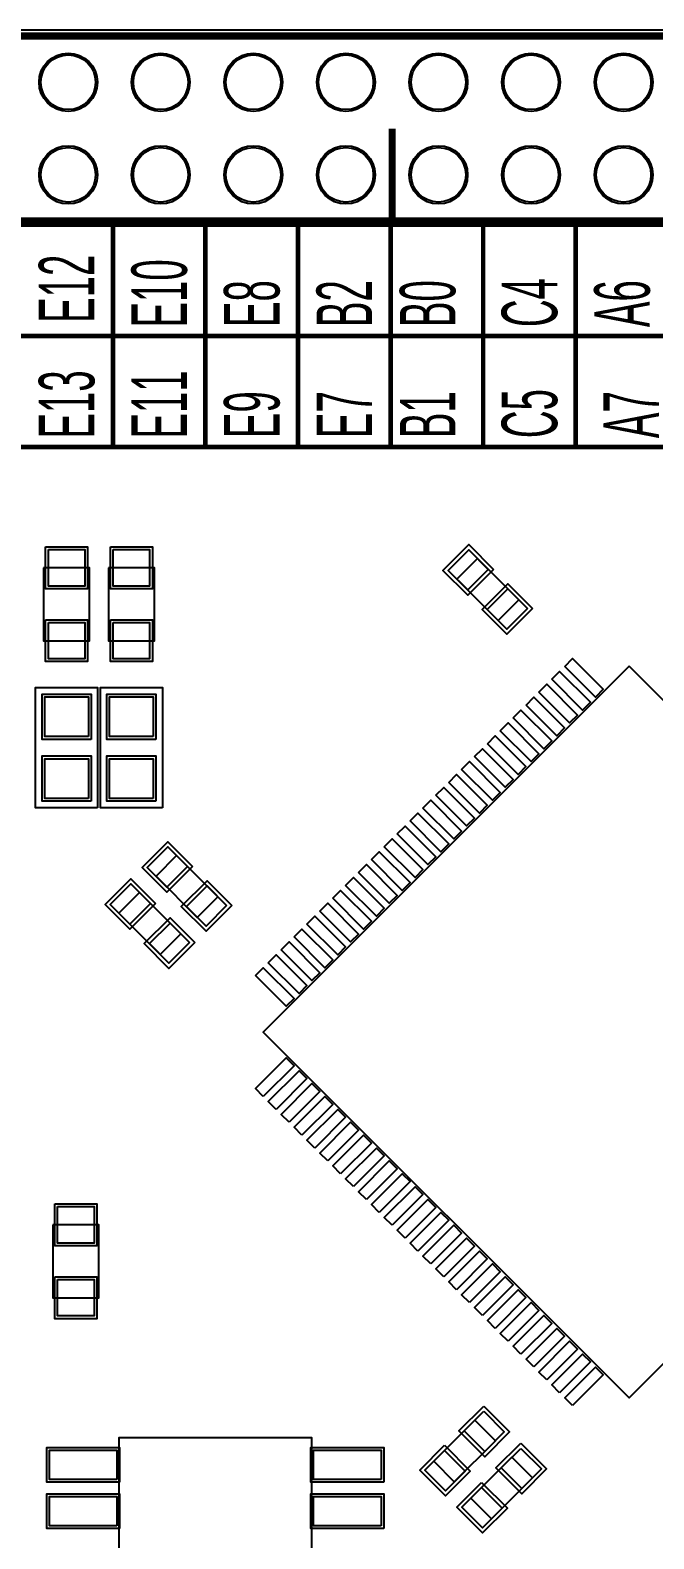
# Model space of a CAD drawing. Extents: x -50 to 55, y -63 to 0.
# Drawn here: x 10.57 to 27.68, y -41.41 to 0 of the extents above; entities that cross this region are included whole.
import ezdxf

# ---------------------------------------------------------------- set-up
doc = ezdxf.new("R2010")
doc.units = 0
doc.header["$MEASUREMENT"] = 0
for name, color, linetype in [('BG_OUTLINE', 254, 'CONTINUOUS'), ('BG_SILKSCREEN_TOP', 7, 'CONTINUOUS'), ('PG_ASSEMBLY_TOP', 111, 'CONTINUOUS'), ('PIN_BOTTOM', 150, 'CONTINUOUS'), ('PIN_PASTEMASK_TOP', 85, 'CONTINUOUS'), ('PIN_SOLDERMASK_BOTTOM', 85, 'CONTINUOUS'), ('PIN_SOLDERMASK_TOP', 85, 'CONTINUOUS'), ('PIN_TOP', 1, 'CONTINUOUS')]:
    doc.layers.add(name, color=color, linetype=linetype)

msp = doc.modelspace()

# ---------------------------------------------------------------- linework, layer by layer
at = {"layer": 'BG_OUTLINE', "color": 5}
msp.add_lwpolyline([(54.999992, -54.999992), (54.999992, 0), (-35.000006, 0), (-35.000006, -54.999992), (54.999992, -54.999992)], dxfattribs=at)
at = {"layer": 'BG_SILKSCREEN_TOP'}
for points in [[(-7.484008, -5.215992, 0.127, 0.127, 0), (-7.484008, -11.438992, 0.127, 0.127, 0), (48.395992, -11.438992, 0.127, 0.127, 0), (48.395992, -5.342992, 0.127, 0.127, 0), (-7.484008, -5.342992, 0.127, 0.127, 0), (-7.484008, -8.390992, 0.127, 0.127, 0), (48.395992, -8.390992, 0.127, 0.127, 0), (48.395992, -6.612992, 0.127, 0.127, 0)], [(10.295992, -5.342992, 0.127, 0.127, 0), (12.835992, -5.342992, 0.127, 0.127, 0), (12.835992, -11.438992, 0.127, 0.127, 0), (15.375992, -11.438992, 0.127, 0.127, 0), (15.375992, -5.342992, 0.127, 0.127, 0), (17.915992, -5.342992, 0.127, 0.127, 0), (17.915992, -11.438992, 0.127, 0.127, 0), (20.455992, -11.438992, 0.127, 0.127, 0), (20.455992, -5.342992, 0.127, 0.127, 0), (22.995992, -5.342992, 0.127, 0.127, 0), (22.995992, -11.438992, 0.127, 0.127, 0), (25.535992, -11.438992, 0.127, 0.127, 0), (25.535992, -5.342992, 0.127, 0.127, 0), (28.075992, -5.342992, 0.127, 0.127, 0)]]:
    msp.add_lwpolyline(points, format="xyseb", dxfattribs=at)
at = {"layer": 'PG_ASSEMBLY_TOP'}
for points in [[(48.439985, -0.159995, 0.2, 0.2, 0), (-7.440015, -0.159995, 0.2, 0.2, 0), (-7.440015, -5.239995, 0.2, 0.2, 0), (48.439985, -5.239995, 0.2, 0.2, 0), (48.439985, -0.159995, 0.2, 0.2, 0)], [(20.499985, -2.699995, 0.2, 0.2, 0), (20.499985, -5.239995, 0.2, 0.2, 0)]]:
    msp.add_lwpolyline(points, format="xyseb", dxfattribs=at)
for points in [[(10.936097, -14.756969), (10.936097, -16.75699), (12.195887, -16.75699), (12.195887, -14.756969), (10.936097, -14.756969)], [(12.714047, -14.757045), (12.714047, -16.757066), (13.973937, -16.757066), (13.973937, -14.757045), (12.714047, -14.757045)], [(22.27453, -15.067763), (23.405846, -16.199054), (23.971555, -15.633345), (22.840239, -14.502054), (22.27453, -15.067763)], [(26.999997, -17.460087), (16.960088, -27.499996), (26.999997, -37.53988), (37.039881, -27.499996), (26.999997, -17.460087)], [(14.01953, -23.221163), (15.150846, -24.352454), (15.716555, -23.786745), (14.585239, -22.655454), (14.01953, -23.221163)], [(13.00353, -24.237163), (14.134846, -25.368454), (14.700555, -24.802745), (13.569239, -23.671454), (13.00353, -24.237163)], [(11.190097, -32.790994), (11.190097, -34.79099), (12.449887, -34.79099), (12.449887, -32.790994), (11.190097, -32.790994)], [(22.205163, -39.846428), (23.336479, -38.715138), (22.77077, -38.149429), (21.639454, -39.280719), (22.205163, -39.846428)], [(18.294985, -43.933999), (18.294985, -38.633985), (12.994996, -38.633985), (12.994996, -43.933999), (18.294985, -43.933999)], [(23.221163, -40.862454), (24.352479, -39.731163), (23.78677, -39.165454), (22.655454, -40.296745), (23.221163, -40.862454)]]:
    msp.add_lwpolyline(points, dxfattribs=at)
for points in [[(12.415901, -21.343976), (10.716083, -21.343976), (10.716083, -18.043957), (12.415901, -18.043957)], [(14.193851, -21.343976), (12.494032, -21.343976), (12.494032, -18.043957), (14.193851, -18.043957)]]:
    msp.add_lwpolyline(points, close=True, dxfattribs=at)
at = {"layer": 'PIN_BOTTOM'}
for centre in [(11.609985, -1.429995), (14.149985, -1.429995), (16.689985, -1.429995), (19.229985, -1.429995), (21.769985, -1.429995), (24.309985, -1.429995), (26.849985, -1.429995), (11.609985, -3.969995), (14.149985, -3.969995), (16.689985, -3.969995), (19.229985, -3.969995), (21.769985, -3.969995), (24.309985, -3.969995), (26.849985, -3.969995)]:
    msp.add_circle(centre, 0.750049, dxfattribs=at)
at = {"layer": 'PIN_PASTEMASK_TOP'}
for points in [[(11.065993, -14.25697), (12.065991, -14.25697), (12.065991, -15.256968), (11.065993, -15.256968)], [(12.844044, -14.257046), (13.844042, -14.257046), (13.844042, -15.257044), (12.844044, -15.257044)], [(23.137231, -14.798999), (22.571475, -15.364755), (22.034079, -14.827359), (22.599835, -14.261602)], [(24.212007, -15.873775), (23.646251, -16.439531), (23.108854, -15.902134), (23.67461, -15.336378)], [(11.065993, -16.256966), (12.065991, -16.256966), (12.065991, -17.256964), (11.065993, -17.256964)], [(12.844044, -16.257042), (13.844042, -16.257042), (13.844042, -17.25704), (12.844044, -17.25704)], [(25.232725, -17.462974), (25.448251, -17.247447), (26.292395, -18.091592), (26.076869, -18.307118)], [(24.879233, -17.816465), (25.094759, -17.600939), (25.938903, -18.445083), (25.723377, -18.66061)], [(24.525614, -18.170084), (24.74114, -17.954558), (25.585285, -18.798702), (25.369758, -19.014228)], [(12.162892, -19.390157), (10.969092, -19.390157), (10.969092, -18.297957), (12.162892, -18.297957)], [(13.940841, -19.390157), (12.747041, -19.390157), (12.747041, -18.297957), (13.940841, -18.297957)], [(24.172122, -18.523576), (24.387649, -18.30805), (25.231793, -19.152194), (25.016267, -19.36772)], [(23.465037, -19.230661), (23.680563, -19.015135), (24.524708, -19.859279), (24.309181, -20.074805)], [(23.818504, -18.877195), (24.03403, -18.661669), (24.878174, -19.505813), (24.662648, -19.721339)], [(23.111393, -19.584305), (23.326919, -19.368779), (24.171063, -20.212923), (23.955537, -20.42845)], [(22.757927, -19.937772), (22.973453, -19.722246), (23.817597, -20.56639), (23.602071, -20.781916)], [(12.162892, -21.089976), (10.969092, -21.089976), (10.969092, -19.997776), (12.162892, -19.997776)], [(13.940841, -21.089976), (12.747041, -21.089976), (12.747041, -19.997776), (13.940841, -19.997776)], [(22.404308, -20.291391), (22.619834, -20.075864), (23.463978, -20.920009), (23.248452, -21.135535)], [(22.050816, -20.644882), (22.266342, -20.429356), (23.110486, -21.2735), (22.89496, -21.489027)], [(21.697197, -20.998501), (21.912723, -20.782975), (22.756868, -21.627119), (22.541341, -21.842645)], [(20.990087, -21.705612), (21.205613, -21.490086), (22.049757, -22.33423), (21.834231, -22.549756)], [(21.343578, -21.35212), (21.559105, -21.136594), (22.403249, -21.980738), (22.187723, -22.196264)], [(20.636595, -22.059104), (20.852121, -21.843577), (21.696265, -22.687722), (21.480739, -22.903248)], [(20.282976, -22.412722), (20.498502, -22.197196), (21.342646, -23.04134), (21.12712, -23.256867)], [(14.882231, -22.952399), (14.316475, -23.518155), (13.779079, -22.980759), (14.344835, -22.415002)], [(19.929357, -22.766341), (20.144883, -22.550815), (20.989028, -23.394959), (20.773501, -23.610485)], [(19.575865, -23.119833), (19.791392, -22.904307), (20.635536, -23.748451), (20.42001, -23.963977)], [(13.866231, -23.968399), (13.300475, -24.534155), (12.763079, -23.996759), (13.328835, -23.431002)], [(15.957007, -24.027175), (15.391251, -24.592931), (14.853854, -24.055534), (15.41961, -23.489778)], [(19.222247, -23.473452), (19.437773, -23.257926), (20.281917, -24.10207), (20.066391, -24.317596)], [(18.515136, -24.180562), (18.730662, -23.965036), (19.574806, -24.80918), (19.35928, -25.024707)], [(18.86878, -23.826918), (19.084306, -23.611392), (19.928451, -24.455536), (19.712924, -24.671062)], [(18.16167, -24.534029), (18.377196, -24.318503), (19.22134, -25.162647), (19.005814, -25.378173)], [(14.941007, -25.043175), (14.375251, -25.608931), (13.837854, -25.071534), (14.40361, -24.505778)], [(17.808051, -24.887648), (18.023577, -24.672121), (18.867721, -25.516266), (18.652195, -25.731792)], [(17.454559, -25.241139), (17.670085, -25.025613), (18.514229, -25.869757), (18.298703, -26.085284)], [(17.10094, -25.594758), (17.316466, -25.379232), (18.160611, -26.223376), (17.945084, -26.438902)], [(16.747448, -25.94825), (16.962975, -25.732724), (17.807119, -26.576868), (17.591593, -26.792394)], [(16.962975, -29.267269), (16.747448, -29.051742), (17.591593, -28.207598), (17.807119, -28.423124)], [(17.316466, -29.62076), (17.10094, -29.405234), (17.945084, -28.56109), (18.160611, -28.776616)], [(17.670085, -29.974379), (17.454559, -29.758853), (18.298703, -28.914709), (18.514229, -29.130235)], [(18.023577, -30.327871), (17.808051, -30.112345), (18.652195, -29.268201), (18.867721, -29.483727)], [(18.377196, -30.68149), (18.16167, -30.465964), (19.005814, -29.621819), (19.22134, -29.837346)], [(18.730662, -31.034956), (18.515136, -30.81943), (19.35928, -29.975286), (19.574806, -30.190812)], [(19.084306, -31.3886), (18.86878, -31.173074), (19.712924, -30.32893), (19.928451, -30.544456)], [(19.437773, -31.742067), (19.222247, -31.526541), (20.066391, -30.682396), (20.281917, -30.897923)], [(19.791392, -32.095686), (19.575865, -31.880159), (20.42001, -31.036015), (20.635536, -31.251541)], [(20.144883, -32.449177), (19.929357, -32.233651), (20.773501, -31.389507), (20.989028, -31.605033)], [(20.498502, -32.802796), (20.282976, -32.58727), (21.12712, -31.743126), (21.342646, -31.958652)], [(11.319993, -32.290995), (12.319991, -32.290995), (12.319991, -33.290993), (11.319993, -33.290993)], [(20.852121, -33.156415), (20.636595, -32.940889), (21.480739, -32.096745), (21.696265, -32.312271)], [(21.205613, -33.509907), (20.990087, -33.294381), (21.834231, -32.450236), (22.049757, -32.665763)], [(21.559105, -33.863399), (21.343578, -33.647872), (22.187723, -32.803728), (22.403249, -33.019254)], [(21.912723, -34.217017), (21.697197, -34.001491), (22.541341, -33.157347), (22.756868, -33.372873)], [(22.266342, -34.570636), (22.050816, -34.35511), (22.89496, -33.510966), (23.110486, -33.726492)], [(22.619834, -34.924128), (22.404308, -34.708602), (23.248452, -33.864458), (23.463978, -34.079984)], [(11.319993, -34.290991), (12.319991, -34.290991), (12.319991, -35.290989), (11.319993, -35.290989)], [(22.973453, -35.277747), (22.757927, -35.062221), (23.602071, -34.218076), (23.817597, -34.433603)], [(23.326919, -35.631213), (23.111393, -35.415687), (23.955537, -34.571543), (24.171063, -34.787069)], [(23.680563, -35.984857), (23.465037, -35.769331), (24.309181, -34.925187), (24.524708, -35.140713)], [(24.03403, -36.338324), (23.818504, -36.122798), (24.662648, -35.278653), (24.878174, -35.49418)], [(24.387649, -36.691943), (24.172122, -36.476416), (25.016267, -35.632272), (25.231793, -35.847798)], [(24.74114, -37.045434), (24.525614, -36.829908), (25.369758, -35.985764), (25.585285, -36.20129)], [(25.094759, -37.399053), (24.879233, -37.183527), (25.723377, -36.339383), (25.938903, -36.554909)], [(25.448251, -37.752545), (25.232725, -37.537019), (26.076869, -36.692875), (26.292395, -36.908401)], [(23.011175, -37.908952), (23.576931, -38.474708), (23.039534, -39.012104), (22.473778, -38.446348)], [(12.944882, -39.779042), (11.094974, -39.779042), (11.094974, -38.978942), (12.944882, -38.978942)], [(20.195058, -39.779042), (18.34515, -39.779042), (18.34515, -38.978942), (20.195058, -38.978942)], [(21.936399, -38.983727), (22.502155, -39.549483), (21.964759, -40.08688), (21.399002, -39.521124)], [(24.027175, -38.925002), (24.592931, -39.490759), (24.055534, -40.028155), (23.489778, -39.462399)], [(22.952399, -39.999778), (23.518155, -40.565534), (22.980759, -41.102931), (22.415002, -40.537175)], [(12.944882, -41.049042), (11.094974, -41.049042), (11.094974, -40.248942), (12.944882, -40.248942)], [(20.195058, -41.049042), (18.34515, -41.049042), (18.34515, -40.248942), (20.195058, -40.248942)]]:
    msp.add_lwpolyline(points, close=True, dxfattribs=at)
at = {"layer": 'PIN_SOLDERMASK_BOTTOM'}
for centre in [(11.609985, -1.429995), (14.149985, -1.429995), (16.689985, -1.429995), (19.229985, -1.429995), (21.769985, -1.429995), (24.309985, -1.429995), (26.849985, -1.429995), (11.609985, -3.969995), (14.149985, -3.969995), (16.689985, -3.969995), (19.229985, -3.969995), (21.769985, -3.969995), (24.309985, -3.969995), (26.849985, -3.969995)]:
    msp.add_circle(centre, 0.799948, dxfattribs=at)
at = {"layer": 'PIN_SOLDERMASK_TOP'}
for points in [[(10.990936, -14.181913), (12.141048, -14.181913), (12.141048, -15.332025), (10.990936, -15.332025)], [(12.768987, -14.181989), (13.919099, -14.181989), (13.919099, -15.332101), (12.768987, -15.332101)], [(23.278652, -14.799071), (22.571547, -15.506176), (21.892658, -14.827287), (22.599763, -14.120181)], [(24.353428, -15.873846), (23.646323, -16.580952), (22.967433, -15.902062), (23.674539, -15.194957)], [(10.990936, -16.181909), (12.141048, -16.181909), (12.141048, -17.332021), (10.990936, -17.332021)], [(12.768987, -16.181985), (13.919099, -16.181985), (13.919099, -17.332097), (12.768987, -17.332097)], [(25.232725, -17.462974), (25.448251, -17.247447), (26.292395, -18.091592), (26.076869, -18.307118)], [(24.879233, -17.816465), (25.094759, -17.600939), (25.938903, -18.445083), (25.723377, -18.66061)], [(24.525614, -18.170084), (24.74114, -17.954558), (25.585285, -18.798702), (25.369758, -19.014228)], [(12.239092, -19.466357), (10.892892, -19.466357), (10.892892, -18.221757), (12.239092, -18.221757)], [(14.017041, -19.466357), (12.670841, -19.466357), (12.670841, -18.221757), (14.017041, -18.221757)], [(24.172122, -18.523576), (24.387649, -18.30805), (25.231793, -19.152194), (25.016267, -19.36772)], [(23.465037, -19.230661), (23.680563, -19.015135), (24.524708, -19.859279), (24.309181, -20.074805)], [(23.818504, -18.877195), (24.03403, -18.661669), (24.878174, -19.505813), (24.662648, -19.721339)], [(23.111393, -19.584305), (23.326919, -19.368779), (24.171063, -20.212923), (23.955537, -20.42845)], [(22.757927, -19.937772), (22.973453, -19.722246), (23.817597, -20.56639), (23.602071, -20.781916)], [(12.239092, -21.166176), (10.892892, -21.166176), (10.892892, -19.921576), (12.239092, -19.921576)], [(14.017041, -21.166176), (12.670841, -21.166176), (12.670841, -19.921576), (14.017041, -19.921576)], [(22.404308, -20.291391), (22.619834, -20.075864), (23.463978, -20.920009), (23.248452, -21.135535)], [(22.050816, -20.644882), (22.266342, -20.429356), (23.110486, -21.2735), (22.89496, -21.489027)], [(21.697197, -20.998501), (21.912723, -20.782975), (22.756868, -21.627119), (22.541341, -21.842645)], [(20.990087, -21.705612), (21.205613, -21.490086), (22.049757, -22.33423), (21.834231, -22.549756)], [(21.343578, -21.35212), (21.559105, -21.136594), (22.403249, -21.980738), (22.187723, -22.196264)], [(20.636595, -22.059104), (20.852121, -21.843577), (21.696265, -22.687722), (21.480739, -22.903248)], [(15.023652, -22.952471), (14.316547, -23.659576), (13.637658, -22.980687), (14.344763, -22.273581)], [(20.282976, -22.412722), (20.498502, -22.197196), (21.342646, -23.04134), (21.12712, -23.256867)], [(19.929357, -22.766341), (20.144883, -22.550815), (20.989028, -23.394959), (20.773501, -23.610485)], [(19.575865, -23.119833), (19.791392, -22.904307), (20.635536, -23.748451), (20.42001, -23.963977)], [(14.007652, -23.968471), (13.300547, -24.675576), (12.621658, -23.996687), (13.328763, -23.289581)], [(16.098428, -24.027246), (15.391323, -24.734352), (14.712433, -24.055462), (15.419539, -23.348357)], [(19.222247, -23.473452), (19.437773, -23.257926), (20.281917, -24.10207), (20.066391, -24.317596)], [(18.515136, -24.180562), (18.730662, -23.965036), (19.574806, -24.80918), (19.35928, -25.024707)], [(18.86878, -23.826918), (19.084306, -23.611392), (19.928451, -24.455536), (19.712924, -24.671062)], [(15.082428, -25.043246), (14.375323, -25.750352), (13.696433, -25.071462), (14.403539, -24.364357)], [(18.16167, -24.534029), (18.377196, -24.318503), (19.22134, -25.162647), (19.005814, -25.378173)], [(17.808051, -24.887648), (18.023577, -24.672121), (18.867721, -25.516266), (18.652195, -25.731792)], [(17.454559, -25.241139), (17.670085, -25.025613), (18.514229, -25.869757), (18.298703, -26.085284)], [(17.10094, -25.594758), (17.316466, -25.379232), (18.160611, -26.223376), (17.945084, -26.438902)], [(16.747448, -25.94825), (16.962975, -25.732724), (17.807119, -26.576868), (17.591593, -26.792394)], [(16.962975, -29.267269), (16.747448, -29.051742), (17.591593, -28.207598), (17.807119, -28.423124)], [(17.316466, -29.62076), (17.10094, -29.405234), (17.945084, -28.56109), (18.160611, -28.776616)], [(17.670085, -29.974379), (17.454559, -29.758853), (18.298703, -28.914709), (18.514229, -29.130235)], [(18.023577, -30.327871), (17.808051, -30.112345), (18.652195, -29.268201), (18.867721, -29.483727)], [(18.377196, -30.68149), (18.16167, -30.465964), (19.005814, -29.621819), (19.22134, -29.837346)], [(18.730662, -31.034956), (18.515136, -30.81943), (19.35928, -29.975286), (19.574806, -30.190812)], [(19.084306, -31.3886), (18.86878, -31.173074), (19.712924, -30.32893), (19.928451, -30.544456)], [(19.437773, -31.742067), (19.222247, -31.526541), (20.066391, -30.682396), (20.281917, -30.897923)], [(19.791392, -32.095686), (19.575865, -31.880159), (20.42001, -31.036015), (20.635536, -31.251541)], [(20.144883, -32.449177), (19.929357, -32.233651), (20.773501, -31.389507), (20.989028, -31.605033)], [(20.498502, -32.802796), (20.282976, -32.58727), (21.12712, -31.743126), (21.342646, -31.958652)], [(11.244936, -32.215938), (12.395048, -32.215938), (12.395048, -33.36605), (11.244936, -33.36605)], [(20.852121, -33.156415), (20.636595, -32.940889), (21.480739, -32.096745), (21.696265, -32.312271)], [(21.205613, -33.509907), (20.990087, -33.294381), (21.834231, -32.450236), (22.049757, -32.665763)], [(21.559105, -33.863399), (21.343578, -33.647872), (22.187723, -32.803728), (22.403249, -33.019254)], [(21.912723, -34.217017), (21.697197, -34.001491), (22.541341, -33.157347), (22.756868, -33.372873)], [(22.266342, -34.570636), (22.050816, -34.35511), (22.89496, -33.510966), (23.110486, -33.726492)], [(22.619834, -34.924128), (22.404308, -34.708602), (23.248452, -33.864458), (23.463978, -34.079984)], [(11.244936, -34.215934), (12.395048, -34.215934), (12.395048, -35.366046), (11.244936, -35.366046)], [(22.973453, -35.277747), (22.757927, -35.062221), (23.602071, -34.218076), (23.817597, -34.433603)], [(23.326919, -35.631213), (23.111393, -35.415687), (23.955537, -34.571543), (24.171063, -34.787069)], [(23.680563, -35.984857), (23.465037, -35.769331), (24.309181, -34.925187), (24.524708, -35.140713)], [(24.03403, -36.338324), (23.818504, -36.122798), (24.662648, -35.278653), (24.878174, -35.49418)], [(24.387649, -36.691943), (24.172122, -36.476416), (25.016267, -35.632272), (25.231793, -35.847798)], [(24.74114, -37.045434), (24.525614, -36.829908), (25.369758, -35.985764), (25.585285, -36.20129)], [(25.094759, -37.399053), (24.879233, -37.183527), (25.723377, -36.339383), (25.938903, -36.554909)], [(25.448251, -37.752545), (25.232725, -37.537019), (26.076869, -36.692875), (26.292395, -36.908401)], [(23.011246, -37.767531), (23.718352, -38.474636), (23.039462, -39.153525), (22.332357, -38.44642)], [(13.019913, -39.853997), (11.019917, -39.853997), (11.019917, -38.903987), (13.019913, -38.903987)], [(20.270089, -39.853997), (18.270093, -39.853997), (18.270093, -38.903987), (20.270089, -38.903987)], [(21.936471, -38.842306), (22.643576, -39.549412), (21.964687, -40.228301), (21.257581, -39.521196)], [(24.027246, -38.783581), (24.734352, -39.490687), (24.055462, -40.169576), (23.348357, -39.462471)], [(22.952471, -39.858357), (23.659576, -40.565462), (22.980687, -41.244352), (22.273581, -40.537246)], [(13.019913, -41.123997), (11.019917, -41.123997), (11.019917, -40.173987), (13.019913, -40.173987)], [(20.270089, -41.123997), (18.270093, -41.123997), (18.270093, -40.173987), (20.270089, -40.173987)]]:
    msp.add_lwpolyline(points, close=True, dxfattribs=at)
for centre in [(11.609985, -1.429995), (14.149985, -1.429995), (16.689985, -1.429995), (19.229985, -1.429995), (21.769985, -1.429995), (24.309985, -1.429995), (26.849985, -1.429995), (11.609985, -3.969995), (14.149985, -3.969995), (16.689985, -3.969995), (19.229985, -3.969995), (21.769985, -3.969995), (24.309985, -3.969995), (26.849985, -3.969995)]:
    msp.add_circle(centre, 0.799948, dxfattribs=at)
at = {"layer": 'PIN_TOP'}
for points in [[(11.065993, -14.25697), (12.065991, -14.25697), (12.065991, -15.256968), (11.065993, -15.256968)], [(12.844044, -14.257046), (13.844042, -14.257046), (13.844042, -15.257044), (12.844044, -15.257044)], [(23.137231, -14.798999), (22.571475, -15.364755), (22.034079, -14.827359), (22.599835, -14.261602)], [(24.212007, -15.873775), (23.646251, -16.439531), (23.108854, -15.902134), (23.67461, -15.336378)], [(11.065993, -16.256966), (12.065991, -16.256966), (12.065991, -17.256964), (11.065993, -17.256964)], [(12.844044, -16.257042), (13.844042, -16.257042), (13.844042, -17.25704), (12.844044, -17.25704)], [(25.232725, -17.462974), (25.448251, -17.247447), (26.292395, -18.091592), (26.076869, -18.307118)], [(24.879233, -17.816465), (25.094759, -17.600939), (25.938903, -18.445083), (25.723377, -18.66061)], [(24.525614, -18.170084), (24.74114, -17.954558), (25.585285, -18.798702), (25.369758, -19.014228)], [(12.162892, -19.390157), (10.969092, -19.390157), (10.969092, -18.297957), (12.162892, -18.297957)], [(13.940841, -19.390157), (12.747041, -19.390157), (12.747041, -18.297957), (13.940841, -18.297957)], [(24.172122, -18.523576), (24.387649, -18.30805), (25.231793, -19.152194), (25.016267, -19.36772)], [(23.465037, -19.230661), (23.680563, -19.015135), (24.524708, -19.859279), (24.309181, -20.074805)], [(23.818504, -18.877195), (24.03403, -18.661669), (24.878174, -19.505813), (24.662648, -19.721339)], [(23.111393, -19.584305), (23.326919, -19.368779), (24.171063, -20.212923), (23.955537, -20.42845)], [(22.757927, -19.937772), (22.973453, -19.722246), (23.817597, -20.56639), (23.602071, -20.781916)], [(12.162892, -21.089976), (10.969092, -21.089976), (10.969092, -19.997776), (12.162892, -19.997776)], [(13.940841, -21.089976), (12.747041, -21.089976), (12.747041, -19.997776), (13.940841, -19.997776)], [(22.404308, -20.291391), (22.619834, -20.075864), (23.463978, -20.920009), (23.248452, -21.135535)], [(22.050816, -20.644882), (22.266342, -20.429356), (23.110486, -21.2735), (22.89496, -21.489027)], [(21.697197, -20.998501), (21.912723, -20.782975), (22.756868, -21.627119), (22.541341, -21.842645)], [(20.990087, -21.705612), (21.205613, -21.490086), (22.049757, -22.33423), (21.834231, -22.549756)], [(21.343578, -21.35212), (21.559105, -21.136594), (22.403249, -21.980738), (22.187723, -22.196264)], [(20.636595, -22.059104), (20.852121, -21.843577), (21.696265, -22.687722), (21.480739, -22.903248)], [(20.282976, -22.412722), (20.498502, -22.197196), (21.342646, -23.04134), (21.12712, -23.256867)], [(14.882231, -22.952399), (14.316475, -23.518155), (13.779079, -22.980759), (14.344835, -22.415002)], [(19.929357, -22.766341), (20.144883, -22.550815), (20.989028, -23.394959), (20.773501, -23.610485)], [(19.575865, -23.119833), (19.791392, -22.904307), (20.635536, -23.748451), (20.42001, -23.963977)], [(13.866231, -23.968399), (13.300475, -24.534155), (12.763079, -23.996759), (13.328835, -23.431002)], [(15.957007, -24.027175), (15.391251, -24.592931), (14.853854, -24.055534), (15.41961, -23.489778)], [(19.222247, -23.473452), (19.437773, -23.257926), (20.281917, -24.10207), (20.066391, -24.317596)], [(18.515136, -24.180562), (18.730662, -23.965036), (19.574806, -24.80918), (19.35928, -25.024707)], [(18.86878, -23.826918), (19.084306, -23.611392), (19.928451, -24.455536), (19.712924, -24.671062)], [(18.16167, -24.534029), (18.377196, -24.318503), (19.22134, -25.162647), (19.005814, -25.378173)], [(14.941007, -25.043175), (14.375251, -25.608931), (13.837854, -25.071534), (14.40361, -24.505778)], [(17.808051, -24.887648), (18.023577, -24.672121), (18.867721, -25.516266), (18.652195, -25.731792)], [(17.454559, -25.241139), (17.670085, -25.025613), (18.514229, -25.869757), (18.298703, -26.085284)], [(17.10094, -25.594758), (17.316466, -25.379232), (18.160611, -26.223376), (17.945084, -26.438902)], [(16.747448, -25.94825), (16.962975, -25.732724), (17.807119, -26.576868), (17.591593, -26.792394)], [(16.962975, -29.267269), (16.747448, -29.051742), (17.591593, -28.207598), (17.807119, -28.423124)], [(17.316466, -29.62076), (17.10094, -29.405234), (17.945084, -28.56109), (18.160611, -28.776616)], [(17.670085, -29.974379), (17.454559, -29.758853), (18.298703, -28.914709), (18.514229, -29.130235)], [(18.023577, -30.327871), (17.808051, -30.112345), (18.652195, -29.268201), (18.867721, -29.483727)], [(18.377196, -30.68149), (18.16167, -30.465964), (19.005814, -29.621819), (19.22134, -29.837346)], [(18.730662, -31.034956), (18.515136, -30.81943), (19.35928, -29.975286), (19.574806, -30.190812)], [(19.084306, -31.3886), (18.86878, -31.173074), (19.712924, -30.32893), (19.928451, -30.544456)], [(19.437773, -31.742067), (19.222247, -31.526541), (20.066391, -30.682396), (20.281917, -30.897923)], [(19.791392, -32.095686), (19.575865, -31.880159), (20.42001, -31.036015), (20.635536, -31.251541)], [(20.144883, -32.449177), (19.929357, -32.233651), (20.773501, -31.389507), (20.989028, -31.605033)], [(20.498502, -32.802796), (20.282976, -32.58727), (21.12712, -31.743126), (21.342646, -31.958652)], [(11.319993, -32.290995), (12.319991, -32.290995), (12.319991, -33.290993), (11.319993, -33.290993)], [(20.852121, -33.156415), (20.636595, -32.940889), (21.480739, -32.096745), (21.696265, -32.312271)], [(21.205613, -33.509907), (20.990087, -33.294381), (21.834231, -32.450236), (22.049757, -32.665763)], [(21.559105, -33.863399), (21.343578, -33.647872), (22.187723, -32.803728), (22.403249, -33.019254)], [(21.912723, -34.217017), (21.697197, -34.001491), (22.541341, -33.157347), (22.756868, -33.372873)], [(22.266342, -34.570636), (22.050816, -34.35511), (22.89496, -33.510966), (23.110486, -33.726492)], [(22.619834, -34.924128), (22.404308, -34.708602), (23.248452, -33.864458), (23.463978, -34.079984)], [(11.319993, -34.290991), (12.319991, -34.290991), (12.319991, -35.290989), (11.319993, -35.290989)], [(22.973453, -35.277747), (22.757927, -35.062221), (23.602071, -34.218076), (23.817597, -34.433603)], [(23.326919, -35.631213), (23.111393, -35.415687), (23.955537, -34.571543), (24.171063, -34.787069)], [(23.680563, -35.984857), (23.465037, -35.769331), (24.309181, -34.925187), (24.524708, -35.140713)], [(24.03403, -36.338324), (23.818504, -36.122798), (24.662648, -35.278653), (24.878174, -35.49418)], [(24.387649, -36.691943), (24.172122, -36.476416), (25.016267, -35.632272), (25.231793, -35.847798)], [(24.74114, -37.045434), (24.525614, -36.829908), (25.369758, -35.985764), (25.585285, -36.20129)], [(25.094759, -37.399053), (24.879233, -37.183527), (25.723377, -36.339383), (25.938903, -36.554909)], [(25.448251, -37.752545), (25.232725, -37.537019), (26.076869, -36.692875), (26.292395, -36.908401)], [(23.011175, -37.908952), (23.576931, -38.474708), (23.039534, -39.012104), (22.473778, -38.446348)], [(12.944882, -39.779042), (11.094974, -39.779042), (11.094974, -38.978942), (12.944882, -38.978942)], [(20.195058, -39.779042), (18.34515, -39.779042), (18.34515, -38.978942), (20.195058, -38.978942)], [(21.936399, -38.983727), (22.502155, -39.549483), (21.964759, -40.08688), (21.399002, -39.521124)], [(24.027175, -38.925002), (24.592931, -39.490759), (24.055534, -40.028155), (23.489778, -39.462399)], [(22.952399, -39.999778), (23.518155, -40.565534), (22.980759, -41.102931), (22.415002, -40.537175)], [(12.944882, -41.049042), (11.094974, -41.049042), (11.094974, -40.248942), (12.944882, -40.248942)], [(20.195058, -41.049042), (18.34515, -41.049042), (18.34515, -40.248942), (20.195058, -40.248942)]]:
    msp.add_lwpolyline(points, close=True, dxfattribs=at)
for centre in [(11.609985, -1.429995), (14.149985, -1.429995), (16.689985, -1.429995), (19.229985, -1.429995), (21.769985, -1.429995), (24.309985, -1.429995), (26.849985, -1.429995), (11.609985, -3.969995), (14.149985, -3.969995), (16.689985, -3.969995), (19.229985, -3.969995), (21.769985, -3.969995), (24.309985, -3.969995), (26.849985, -3.969995)]:
    msp.add_circle(centre, 0.750049, dxfattribs=at)

# ---------------------------------------------------------------- texts
at = {"layer": 'BG_SILKSCREEN_TOP', "width": 0.516667}
for s, p in [('E12', (12.327992, -8.035392)), ('E10', (14.867992, -8.162392)), ('E8', (17.407992, -8.149692)), ('B2', (19.947992, -8.149692)), ('B0', (22.233992, -8.149692)), ('C4', (25.027992, -8.149692)), ('A6', (27.567992, -8.149692)), ('E13', (12.327992, -11.210392)), ('E11', (14.867992, -11.210392)), ('C5', (25.027992, -11.197692)), ('E9', (17.407992, -11.197692)), ('E7', (19.947992, -11.197692)), ('B1', (22.233992, -11.197692)), ('A7', (27.821992, -11.197692))]:
    msp.add_text(s, height=1.524, rotation=90, dxfattribs=at).set_placement(p)

doc.saveas('drawing.dxf')
